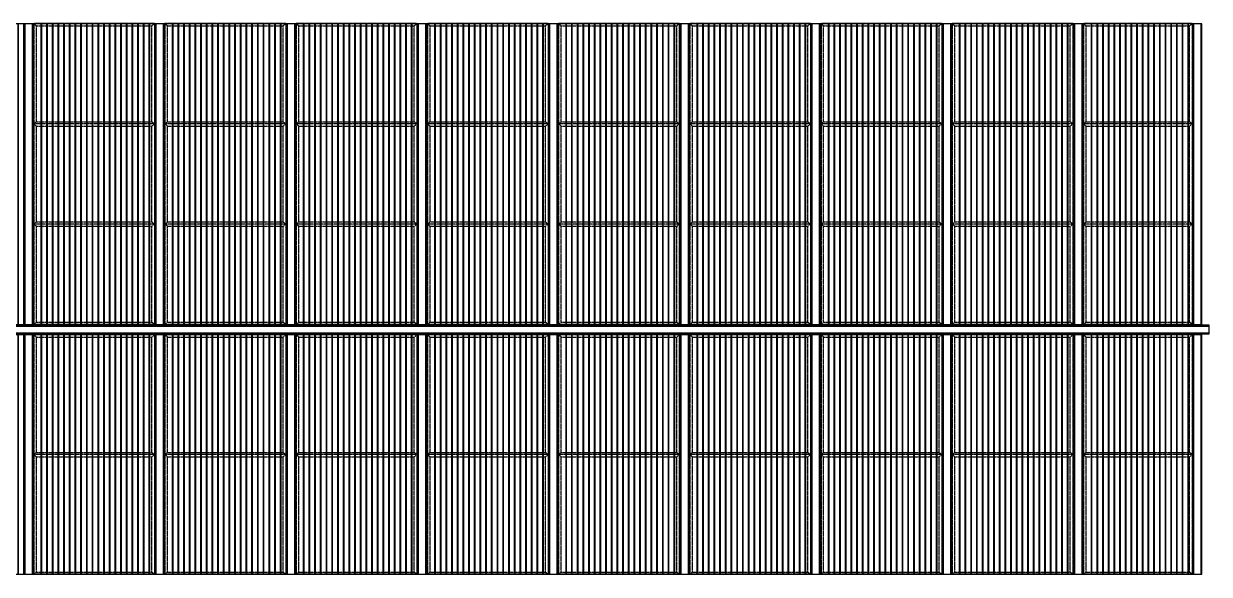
# Model space of a CAD drawing. Header units: millimetres. Extents: x 2519235 to 7246330, y 25937 to 201821.
# Drawn here: x 3139131 to 3152685, y 29686 to 35986 of the extents above; entities that cross this region are included whole.
import ezdxf

# ---------------------------------------------------------------- set-up
doc = ezdxf.new("R2010")
doc.units = ezdxf.units.MM
doc.set_wipeout_variables(frame=1)
doc.linetypes.add('TA_HL_001.00000', pattern=[6.5, 3.55, -2.95])
for name, color, linetype in [('010 - ASPG_EXTR_MAIN_COLOR_2', 7, 'Continuous'), ('010 - ASPG_EXTR_WIPEOUT_', 7, 'Continuous'), ('010 - ASPG_FRAMING_MAIN_COLOR_1', 7, 'Continuous'), ('010 - ASPG_FRAMING_MAIN_COLOR_2', 7, 'Continuous'), ('010 - ASPG_FRAMING_SUB_COLOR_2', 7, 'Continuous'), ('010 - ASPG_FRAMING_SUB_COLOR_3', 7, 'Continuous'), ('010 - ASPG_FRAMING_WIPEOUT_', 7, 'Continuous')]:
    doc.layers.add(name, color=color, linetype=linetype)

# ---------------------------------------------------------------- blocks, each defined once
blk = doc.blocks.new('*U1309')
at = {"color": 7}
blk.add_wipeout([(0, -40), (27009, -40), (27009, 40), (0, 40)], dxfattribs=at).dxf.layer = '010 - ASPG_FRAMING_WIPEOUT_'
at = {"layer": '010 - ASPG_FRAMING_MAIN_COLOR_2', "color": 7}
blk.add_lwpolyline([(0, -40), (27009, -40), (27009, 40), (0, 40)], close=True, dxfattribs=at)
at = {"color": 7}
for points in [[(0, 40), (27084, 40), (27084, 50), (0, 50)], [(0, -50), (27084, -50), (27084, -40), (0, -40)]]:
    blk.add_wipeout(points, dxfattribs=at).dxf.layer = '010 - ASPG_FRAMING_WIPEOUT_'
at = {"layer": '010 - ASPG_FRAMING_MAIN_COLOR_1', "color": 7}
for points in [[(0, 40), (27084, 40), (27084, 50), (0, 50)], [(0, -50), (27084, -50), (27084, -40), (0, -40)]]:
    blk.add_lwpolyline(points, close=True, dxfattribs=at)
blk = doc.blocks.new('*U2017')
at = {"color": 7}
blk.add_wipeout([(50, 0), (1450, 0), (1450, 2740), (50, 2740)], dxfattribs=at).dxf.layer = '010 - ASPG_EXTR_WIPEOUT_'
at = {"layer": '010 - ASPG_EXTR_MAIN_COLOR_2', "color": 7}
for points in [[(141, 0), (152, 0), (152, 2740), (141, 2740)], [(206, 0), (217, 0), (217, 2740), (206, 2740)], [(271, 0), (282, 0), (282, 2740), (271, 2740)], [(336, 0), (347, 0), (347, 2740), (336, 2740)], [(401, 0), (412, 0), (412, 2740), (401, 2740)], [(466, 0), (477, 0), (477, 2740), (466, 2740)], [(531, 0), (542, 0), (542, 2740), (531, 2740)], [(596, 0), (607, 0), (607, 2740), (596, 2740)], [(661, 0), (672, 0), (672, 2740), (661, 2740)], [(726, 0), (737, 0), (737, 2740), (726, 2740)], [(791, 0), (802, 0), (802, 2740), (791, 2740)], [(856, 0), (867, 0), (867, 2740), (856, 2740)], [(921, 0), (932, 0), (932, 2740), (921, 2740)], [(986, 0), (997, 0), (997, 2740), (986, 2740)], [(1051, 0), (1062, 0), (1062, 2740), (1051, 2740)], [(1116, 0), (1127, 0), (1127, 2740), (1116, 2740)], [(1181, 0), (1192, 0), (1192, 2740), (1181, 2740)], [(1246, 0), (1257, 0), (1257, 2740), (1246, 2740)], [(1311, 0), (1322, 0), (1322, 2740), (1311, 2740)]]:
    blk.add_lwpolyline(points, close=True, dxfattribs=at)
at = {"layer": '010 - ASPG_FRAMING_SUB_COLOR_2', "color": 7}
blk.add_lwpolyline([(50, 0), (1450, 0), (1450, 2740), (50, 2740)], close=True, dxfattribs=at)
at = {"color": 7}
for points in [[(-50, 0), (50, 0), (50, 2740), (-50, 2740)], [(1450, 0), (1550, 0), (1550, 2740), (1450, 2740)]]:
    blk.add_wipeout(points, dxfattribs=at).dxf.layer = '010 - ASPG_EXTR_WIPEOUT_'
at = {"layer": '010 - ASPG_EXTR_MAIN_COLOR_2', "color": 7}
for points in [[(1376, 0), (1387, 0), (1387, 2740), (1376, 2740)], [(1441, 0), (1452, 0), (1452, 2740), (1441, 2740)]]:
    blk.add_lwpolyline(points, close=True, dxfattribs=at)
at = {"layer": '010 - ASPG_FRAMING_MAIN_COLOR_1', "color": 7}
for points in [[(-50, 0), (-40, 0), (-40, 2740), (-50, 2740)], [(40, 0), (50, 0), (50, 2740), (40, 2740)], [(1450, 0), (1460, 0), (1460, 2740), (1450, 2740)], [(1540, 0), (1550, 0), (1550, 2740), (1540, 2740)]]:
    blk.add_lwpolyline(points, close=True, dxfattribs=at)
at = {"layer": '010 - ASPG_FRAMING_SUB_COLOR_2', "color": 7}
for points in [[(-50, 0), (50, 0), (50, 2740), (-50, 2740)], [(1450, 0), (1550, 0), (1550, 2740), (1450, 2740)]]:
    blk.add_lwpolyline(points, close=True, dxfattribs=at)
blk = doc.blocks.new('*U2016')
at = {"color": 7}
blk.add_wipeout([(50, 0), (1314, 0), (1314, 2740), (50, 2740)], dxfattribs=at).dxf.layer = '010 - ASPG_EXTR_WIPEOUT_'
at = {"layer": '010 - ASPG_EXTR_MAIN_COLOR_2', "color": 7}
for points in [[(148, 0), (158, 0), (158, 2740), (148, 2740)], [(213, 0), (223, 0), (223, 2740), (213, 2740)], [(278, 0), (288, 0), (288, 2740), (278, 2740)], [(343, 0), (353, 0), (353, 2740), (343, 2740)], [(408, 0), (418, 0), (418, 2740), (408, 2740)], [(473, 0), (483, 0), (483, 2740), (473, 2740)], [(538, 0), (548, 0), (548, 2740), (538, 2740)], [(603, 0), (613, 0), (613, 2740), (603, 2740)], [(668, 0), (678, 0), (678, 2740), (668, 2740)], [(733, 0), (743, 0), (743, 2740), (733, 2740)], [(798, 0), (808, 0), (808, 2740), (798, 2740)], [(863, 0), (873, 0), (873, 2740), (863, 2740)], [(928, 0), (938, 0), (938, 2740), (928, 2740)], [(993, 0), (1003, 0), (1003, 2740), (993, 2740)], [(1058, 0), (1068, 0), (1068, 2740), (1058, 2740)], [(1123, 0), (1133, 0), (1133, 2740), (1123, 2740)], [(1188, 0), (1198, 0), (1198, 2740), (1188, 2740)]]:
    blk.add_lwpolyline(points, close=True, dxfattribs=at)
at = {"layer": '010 - ASPG_FRAMING_SUB_COLOR_2', "color": 7}
blk.add_lwpolyline([(50, 0), (1314, 0), (1314, 2740), (50, 2740)], close=True, dxfattribs=at)
at = {"color": 7}
for points in [[(-50, 0), (50, 0), (50, 2740), (-50, 2740)], [(1314, 0), (1414, 0), (1414, 2740), (1314, 2740)]]:
    blk.add_wipeout(points, dxfattribs=at).dxf.layer = '010 - ASPG_EXTR_WIPEOUT_'
at = {"layer": '010 - ASPG_EXTR_MAIN_COLOR_2', "color": 7}
blk.add_lwpolyline([(1253, 0), (1263, 0), (1263, 2740), (1253, 2740)], close=True, dxfattribs=at)
at = {"layer": '010 - ASPG_FRAMING_MAIN_COLOR_1', "color": 7}
for points in [[(-50, 0), (-40, 0), (-40, 2740), (-50, 2740)], [(40, 0), (50, 0), (50, 2740), (40, 2740)], [(1314, 0), (1324, 0), (1324, 2740), (1314, 2740)], [(1404, 0), (1414, 0), (1414, 2740), (1404, 2740)]]:
    blk.add_lwpolyline(points, close=True, dxfattribs=at)
at = {"layer": '010 - ASPG_FRAMING_SUB_COLOR_2', "color": 7}
for points in [[(-50, 0), (50, 0), (50, 2740), (-50, 2740)], [(1314, 0), (1414, 0), (1414, 2740), (1314, 2740)]]:
    blk.add_lwpolyline(points, close=True, dxfattribs=at)
blk = doc.blocks.new('*U1295')
at = {"color": 7}
blk.add_wipeout([(50, 0), (1314, 0), (1314, 3440), (50, 3440)], dxfattribs=at).dxf.layer = '010 - ASPG_EXTR_WIPEOUT_'
at = {"layer": '010 - ASPG_EXTR_MAIN_COLOR_2', "color": 7}
for points in [[(148, 0), (158, 0), (158, 3440), (148, 3440)], [(213, 0), (223, 0), (223, 3440), (213, 3440)], [(278, 0), (288, 0), (288, 3440), (278, 3440)], [(343, 0), (353, 0), (353, 3440), (343, 3440)], [(408, 0), (418, 0), (418, 3440), (408, 3440)], [(473, 0), (483, 0), (483, 3440), (473, 3440)], [(538, 0), (548, 0), (548, 3440), (538, 3440)], [(603, 0), (613, 0), (613, 3440), (603, 3440)], [(668, 0), (678, 0), (678, 3440), (668, 3440)], [(733, 0), (743, 0), (743, 3440), (733, 3440)], [(798, 0), (808, 0), (808, 3440), (798, 3440)], [(863, 0), (873, 0), (873, 3440), (863, 3440)], [(928, 0), (938, 0), (938, 3440), (928, 3440)], [(993, 0), (1003, 0), (1003, 3440), (993, 3440)], [(1058, 0), (1068, 0), (1068, 3440), (1058, 3440)], [(1123, 0), (1133, 0), (1133, 3440), (1123, 3440)], [(1188, 0), (1198, 0), (1198, 3440), (1188, 3440)]]:
    blk.add_lwpolyline(points, close=True, dxfattribs=at)
at = {"layer": '010 - ASPG_FRAMING_SUB_COLOR_2', "color": 7}
blk.add_lwpolyline([(50, 0), (1314, 0), (1314, 3440), (50, 3440)], close=True, dxfattribs=at)
at = {"color": 7}
for points in [[(-50, 0), (50, 0), (50, 3440), (-50, 3440)], [(1314, 0), (1414, 0), (1414, 3440), (1314, 3440)]]:
    blk.add_wipeout(points, dxfattribs=at).dxf.layer = '010 - ASPG_EXTR_WIPEOUT_'
at = {"layer": '010 - ASPG_EXTR_MAIN_COLOR_2', "color": 7}
blk.add_lwpolyline([(1253, 0), (1263, 0), (1263, 3440), (1253, 3440)], close=True, dxfattribs=at)
at = {"layer": '010 - ASPG_FRAMING_MAIN_COLOR_1', "color": 7}
for points in [[(-50, 0), (-40, 0), (-40, 3440), (-50, 3440)], [(40, 0), (50, 0), (50, 3440), (40, 3440)], [(1314, 0), (1324, 0), (1324, 3440), (1314, 3440)], [(1404, 0), (1414, 0), (1414, 3440), (1404, 3440)]]:
    blk.add_lwpolyline(points, close=True, dxfattribs=at)
at = {"layer": '010 - ASPG_FRAMING_SUB_COLOR_2', "color": 7}
for points in [[(-50, 0), (50, 0), (50, 3440), (-50, 3440)], [(1314, 0), (1414, 0), (1414, 3440), (1314, 3440)]]:
    blk.add_lwpolyline(points, close=True, dxfattribs=at)
blk = doc.blocks.new('*U1296')
at = {"color": 7}
blk.add_wipeout([(50, 0), (1450, 0), (1450, 3440), (50, 3440)], dxfattribs=at).dxf.layer = '010 - ASPG_EXTR_WIPEOUT_'
at = {"layer": '010 - ASPG_EXTR_MAIN_COLOR_2', "color": 7}
for points in [[(141, 0), (152, 0), (152, 3440), (141, 3440)], [(206, 0), (217, 0), (217, 3440), (206, 3440)], [(271, 0), (282, 0), (282, 3440), (271, 3440)], [(336, 0), (347, 0), (347, 3440), (336, 3440)], [(401, 0), (412, 0), (412, 3440), (401, 3440)], [(466, 0), (477, 0), (477, 3440), (466, 3440)], [(531, 0), (542, 0), (542, 3440), (531, 3440)], [(596, 0), (607, 0), (607, 3440), (596, 3440)], [(661, 0), (672, 0), (672, 3440), (661, 3440)], [(726, 0), (737, 0), (737, 3440), (726, 3440)], [(791, 0), (802, 0), (802, 3440), (791, 3440)], [(856, 0), (867, 0), (867, 3440), (856, 3440)], [(921, 0), (932, 0), (932, 3440), (921, 3440)], [(986, 0), (997, 0), (997, 3440), (986, 3440)], [(1051, 0), (1062, 0), (1062, 3440), (1051, 3440)], [(1116, 0), (1127, 0), (1127, 3440), (1116, 3440)], [(1181, 0), (1192, 0), (1192, 3440), (1181, 3440)], [(1246, 0), (1257, 0), (1257, 3440), (1246, 3440)], [(1311, 0), (1322, 0), (1322, 3440), (1311, 3440)]]:
    blk.add_lwpolyline(points, close=True, dxfattribs=at)
at = {"layer": '010 - ASPG_FRAMING_SUB_COLOR_2', "color": 7}
blk.add_lwpolyline([(50, 0), (1450, 0), (1450, 3440), (50, 3440)], close=True, dxfattribs=at)
at = {"color": 7}
for points in [[(-50, 0), (50, 0), (50, 3440), (-50, 3440)], [(1450, 0), (1550, 0), (1550, 3440), (1450, 3440)]]:
    blk.add_wipeout(points, dxfattribs=at).dxf.layer = '010 - ASPG_EXTR_WIPEOUT_'
at = {"layer": '010 - ASPG_EXTR_MAIN_COLOR_2', "color": 7}
for points in [[(1376, 0), (1387, 0), (1387, 3440), (1376, 3440)], [(1441, 0), (1452, 0), (1452, 3440), (1441, 3440)]]:
    blk.add_lwpolyline(points, close=True, dxfattribs=at)
at = {"layer": '010 - ASPG_FRAMING_MAIN_COLOR_1', "color": 7}
for points in [[(-50, 0), (-40, 0), (-40, 3440), (-50, 3440)], [(40, 0), (50, 0), (50, 3440), (40, 3440)], [(1450, 0), (1460, 0), (1460, 3440), (1450, 3440)], [(1540, 0), (1550, 0), (1550, 3440), (1540, 3440)]]:
    blk.add_lwpolyline(points, close=True, dxfattribs=at)
at = {"layer": '010 - ASPG_FRAMING_SUB_COLOR_2', "color": 7}
for points in [[(-50, 0), (50, 0), (50, 3440), (-50, 3440)], [(1450, 0), (1550, 0), (1550, 3440), (1450, 3440)]]:
    blk.add_lwpolyline(points, close=True, dxfattribs=at)
blk = doc.blocks.new('*U1297')
at = {"color": 7}
blk.add_wipeout([(50, 0), (1450, 0), (1450, 3440), (50, 3440)], dxfattribs=at).dxf.layer = '010 - ASPG_EXTR_WIPEOUT_'
at = {"layer": '010 - ASPG_EXTR_MAIN_COLOR_2', "color": 7}
for points in [[(141, 0), (152, 0), (152, 3440), (141, 3440)], [(206, 0), (217, 0), (217, 3440), (206, 3440)], [(271, 0), (282, 0), (282, 3440), (271, 3440)], [(336, 0), (347, 0), (347, 3440), (336, 3440)], [(401, 0), (412, 0), (412, 3440), (401, 3440)], [(466, 0), (477, 0), (477, 3440), (466, 3440)], [(531, 0), (542, 0), (542, 3440), (531, 3440)], [(596, 0), (607, 0), (607, 3440), (596, 3440)], [(661, 0), (672, 0), (672, 3440), (661, 3440)], [(726, 0), (737, 0), (737, 3440), (726, 3440)], [(791, 0), (802, 0), (802, 3440), (791, 3440)], [(856, 0), (867, 0), (867, 3440), (856, 3440)], [(921, 0), (932, 0), (932, 3440), (921, 3440)], [(986, 0), (997, 0), (997, 3440), (986, 3440)], [(1051, 0), (1062, 0), (1062, 3440), (1051, 3440)], [(1116, 0), (1127, 0), (1127, 3440), (1116, 3440)], [(1181, 0), (1192, 0), (1192, 3440), (1181, 3440)], [(1246, 0), (1257, 0), (1257, 3440), (1246, 3440)], [(1311, 0), (1322, 0), (1322, 3440), (1311, 3440)]]:
    blk.add_lwpolyline(points, close=True, dxfattribs=at)
at = {"layer": '010 - ASPG_FRAMING_SUB_COLOR_2', "color": 7}
blk.add_lwpolyline([(50, 0), (1450, 0), (1450, 3440), (50, 3440)], close=True, dxfattribs=at)
at = {"color": 7}
for points in [[(-50, 0), (50, 0), (50, 3440), (-50, 3440)], [(1450, 0), (1550, 0), (1550, 3440), (1450, 3440)]]:
    blk.add_wipeout(points, dxfattribs=at).dxf.layer = '010 - ASPG_EXTR_WIPEOUT_'
at = {"layer": '010 - ASPG_EXTR_MAIN_COLOR_2', "color": 7}
for points in [[(1376, 0), (1387, 0), (1387, 3440), (1376, 3440)], [(1441, 0), (1452, 0), (1452, 3440), (1441, 3440)]]:
    blk.add_lwpolyline(points, close=True, dxfattribs=at)
at = {"layer": '010 - ASPG_FRAMING_MAIN_COLOR_1', "color": 7}
for points in [[(-50, 0), (-40, 0), (-40, 3440), (-50, 3440)], [(40, 0), (50, 0), (50, 3440), (40, 3440)], [(1450, 0), (1460, 0), (1460, 3440), (1450, 3440)], [(1540, 0), (1550, 0), (1550, 3440), (1540, 3440)]]:
    blk.add_lwpolyline(points, close=True, dxfattribs=at)
at = {"layer": '010 - ASPG_FRAMING_SUB_COLOR_2', "color": 7}
for points in [[(-50, 0), (50, 0), (50, 3440), (-50, 3440)], [(1450, 0), (1550, 0), (1550, 3440), (1450, 3440)]]:
    blk.add_lwpolyline(points, close=True, dxfattribs=at)
blk = doc.blocks.new('*U1269')
at = {"color": 7}
blk.add_wipeout([(50, 0), (1450, 0), (1450, 3440), (50, 3440)], dxfattribs=at).dxf.layer = '010 - ASPG_EXTR_WIPEOUT_'
at = {"layer": '010 - ASPG_EXTR_MAIN_COLOR_2', "color": 7}
for points in [[(141, 0), (152, 0), (152, 3440), (141, 3440)], [(206, 0), (217, 0), (217, 3440), (206, 3440)], [(271, 0), (282, 0), (282, 3440), (271, 3440)], [(336, 0), (347, 0), (347, 3440), (336, 3440)], [(401, 0), (412, 0), (412, 3440), (401, 3440)], [(466, 0), (477, 0), (477, 3440), (466, 3440)], [(531, 0), (542, 0), (542, 3440), (531, 3440)], [(596, 0), (607, 0), (607, 3440), (596, 3440)], [(661, 0), (672, 0), (672, 3440), (661, 3440)], [(726, 0), (737, 0), (737, 3440), (726, 3440)], [(791, 0), (802, 0), (802, 3440), (791, 3440)], [(856, 0), (867, 0), (867, 3440), (856, 3440)], [(921, 0), (932, 0), (932, 3440), (921, 3440)], [(986, 0), (997, 0), (997, 3440), (986, 3440)], [(1051, 0), (1062, 0), (1062, 3440), (1051, 3440)], [(1116, 0), (1127, 0), (1127, 3440), (1116, 3440)], [(1181, 0), (1192, 0), (1192, 3440), (1181, 3440)], [(1246, 0), (1257, 0), (1257, 3440), (1246, 3440)], [(1311, 0), (1322, 0), (1322, 3440), (1311, 3440)]]:
    blk.add_lwpolyline(points, close=True, dxfattribs=at)
at = {"layer": '010 - ASPG_FRAMING_SUB_COLOR_2', "color": 7}
blk.add_lwpolyline([(50, 0), (1450, 0), (1450, 3440), (50, 3440)], close=True, dxfattribs=at)
at = {"color": 7}
for points in [[(-50, 0), (50, 0), (50, 3440), (-50, 3440)], [(1450, 0), (1550, 0), (1550, 3440), (1450, 3440)]]:
    blk.add_wipeout(points, dxfattribs=at).dxf.layer = '010 - ASPG_EXTR_WIPEOUT_'
at = {"layer": '010 - ASPG_EXTR_MAIN_COLOR_2', "color": 7}
for points in [[(1376, 0), (1387, 0), (1387, 3440), (1376, 3440)], [(1441, 0), (1452, 0), (1452, 3440), (1441, 3440)]]:
    blk.add_lwpolyline(points, close=True, dxfattribs=at)
at = {"layer": '010 - ASPG_FRAMING_MAIN_COLOR_1', "color": 7}
for points in [[(-50, 0), (-40, 0), (-40, 3440), (-50, 3440)], [(40, 0), (50, 0), (50, 3440), (40, 3440)], [(1450, 0), (1460, 0), (1460, 3440), (1450, 3440)], [(1540, 0), (1550, 0), (1550, 3440), (1540, 3440)]]:
    blk.add_lwpolyline(points, close=True, dxfattribs=at)
at = {"layer": '010 - ASPG_FRAMING_SUB_COLOR_2', "color": 7}
for points in [[(-50, 0), (50, 0), (50, 3440), (-50, 3440)], [(1450, 0), (1550, 0), (1550, 3440), (1450, 3440)]]:
    blk.add_lwpolyline(points, close=True, dxfattribs=at)
blk = doc.blocks.new('*U1270')
at = {"color": 7}
blk.add_wipeout([(50, 0), (1450, 0), (1450, 3440), (50, 3440)], dxfattribs=at).dxf.layer = '010 - ASPG_EXTR_WIPEOUT_'
at = {"layer": '010 - ASPG_EXTR_MAIN_COLOR_2', "color": 7}
for points in [[(141, 0), (152, 0), (152, 3440), (141, 3440)], [(206, 0), (217, 0), (217, 3440), (206, 3440)], [(271, 0), (282, 0), (282, 3440), (271, 3440)], [(336, 0), (347, 0), (347, 3440), (336, 3440)], [(401, 0), (412, 0), (412, 3440), (401, 3440)], [(466, 0), (477, 0), (477, 3440), (466, 3440)], [(531, 0), (542, 0), (542, 3440), (531, 3440)], [(596, 0), (607, 0), (607, 3440), (596, 3440)], [(661, 0), (672, 0), (672, 3440), (661, 3440)], [(726, 0), (737, 0), (737, 3440), (726, 3440)], [(791, 0), (802, 0), (802, 3440), (791, 3440)], [(856, 0), (867, 0), (867, 3440), (856, 3440)], [(921, 0), (932, 0), (932, 3440), (921, 3440)], [(986, 0), (997, 0), (997, 3440), (986, 3440)], [(1051, 0), (1062, 0), (1062, 3440), (1051, 3440)], [(1116, 0), (1127, 0), (1127, 3440), (1116, 3440)], [(1181, 0), (1192, 0), (1192, 3440), (1181, 3440)], [(1246, 0), (1257, 0), (1257, 3440), (1246, 3440)], [(1311, 0), (1322, 0), (1322, 3440), (1311, 3440)]]:
    blk.add_lwpolyline(points, close=True, dxfattribs=at)
at = {"layer": '010 - ASPG_FRAMING_SUB_COLOR_2', "color": 7}
blk.add_lwpolyline([(50, 0), (1450, 0), (1450, 3440), (50, 3440)], close=True, dxfattribs=at)
at = {"color": 7}
for points in [[(-50, 0), (50, 0), (50, 3440), (-50, 3440)], [(1450, 0), (1550, 0), (1550, 3440), (1450, 3440)]]:
    blk.add_wipeout(points, dxfattribs=at).dxf.layer = '010 - ASPG_EXTR_WIPEOUT_'
at = {"layer": '010 - ASPG_EXTR_MAIN_COLOR_2', "color": 7}
for points in [[(1376, 0), (1387, 0), (1387, 3440), (1376, 3440)], [(1441, 0), (1452, 0), (1452, 3440), (1441, 3440)]]:
    blk.add_lwpolyline(points, close=True, dxfattribs=at)
at = {"layer": '010 - ASPG_FRAMING_MAIN_COLOR_1', "color": 7}
for points in [[(-50, 0), (-40, 0), (-40, 3440), (-50, 3440)], [(40, 0), (50, 0), (50, 3440), (40, 3440)], [(1450, 0), (1460, 0), (1460, 3440), (1450, 3440)], [(1540, 0), (1550, 0), (1550, 3440), (1540, 3440)]]:
    blk.add_lwpolyline(points, close=True, dxfattribs=at)
at = {"layer": '010 - ASPG_FRAMING_SUB_COLOR_2', "color": 7}
for points in [[(-50, 0), (50, 0), (50, 3440), (-50, 3440)], [(1450, 0), (1550, 0), (1550, 3440), (1450, 3440)]]:
    blk.add_lwpolyline(points, close=True, dxfattribs=at)
blk = doc.blocks.new('*U1271')
at = {"color": 7}
blk.add_wipeout([(50, 0), (1450, 0), (1450, 3440), (50, 3440)], dxfattribs=at).dxf.layer = '010 - ASPG_EXTR_WIPEOUT_'
at = {"layer": '010 - ASPG_EXTR_MAIN_COLOR_2', "color": 7}
for points in [[(141, 0), (152, 0), (152, 3440), (141, 3440)], [(206, 0), (217, 0), (217, 3440), (206, 3440)], [(271, 0), (282, 0), (282, 3440), (271, 3440)], [(336, 0), (347, 0), (347, 3440), (336, 3440)], [(401, 0), (412, 0), (412, 3440), (401, 3440)], [(466, 0), (477, 0), (477, 3440), (466, 3440)], [(531, 0), (542, 0), (542, 3440), (531, 3440)], [(596, 0), (607, 0), (607, 3440), (596, 3440)], [(661, 0), (672, 0), (672, 3440), (661, 3440)], [(726, 0), (737, 0), (737, 3440), (726, 3440)], [(791, 0), (802, 0), (802, 3440), (791, 3440)], [(856, 0), (867, 0), (867, 3440), (856, 3440)], [(921, 0), (932, 0), (932, 3440), (921, 3440)], [(986, 0), (997, 0), (997, 3440), (986, 3440)], [(1051, 0), (1062, 0), (1062, 3440), (1051, 3440)], [(1116, 0), (1127, 0), (1127, 3440), (1116, 3440)], [(1181, 0), (1192, 0), (1192, 3440), (1181, 3440)], [(1246, 0), (1257, 0), (1257, 3440), (1246, 3440)], [(1311, 0), (1322, 0), (1322, 3440), (1311, 3440)]]:
    blk.add_lwpolyline(points, close=True, dxfattribs=at)
at = {"layer": '010 - ASPG_FRAMING_SUB_COLOR_2', "color": 7}
blk.add_lwpolyline([(50, 0), (1450, 0), (1450, 3440), (50, 3440)], close=True, dxfattribs=at)
at = {"color": 7}
for points in [[(-50, 0), (50, 0), (50, 3440), (-50, 3440)], [(1450, 0), (1550, 0), (1550, 3440), (1450, 3440)]]:
    blk.add_wipeout(points, dxfattribs=at).dxf.layer = '010 - ASPG_EXTR_WIPEOUT_'
at = {"layer": '010 - ASPG_EXTR_MAIN_COLOR_2', "color": 7}
for points in [[(1376, 0), (1387, 0), (1387, 3440), (1376, 3440)], [(1441, 0), (1452, 0), (1452, 3440), (1441, 3440)]]:
    blk.add_lwpolyline(points, close=True, dxfattribs=at)
at = {"layer": '010 - ASPG_FRAMING_MAIN_COLOR_1', "color": 7}
for points in [[(-50, 0), (-40, 0), (-40, 3440), (-50, 3440)], [(40, 0), (50, 0), (50, 3440), (40, 3440)], [(1450, 0), (1460, 0), (1460, 3440), (1450, 3440)], [(1540, 0), (1550, 0), (1550, 3440), (1540, 3440)]]:
    blk.add_lwpolyline(points, close=True, dxfattribs=at)
at = {"layer": '010 - ASPG_FRAMING_SUB_COLOR_2', "color": 7}
for points in [[(-50, 0), (50, 0), (50, 3440), (-50, 3440)], [(1450, 0), (1550, 0), (1550, 3440), (1450, 3440)]]:
    blk.add_lwpolyline(points, close=True, dxfattribs=at)
blk = doc.blocks.new('*U1272')
at = {"color": 7}
blk.add_wipeout([(50, 0), (1450, 0), (1450, 3440), (50, 3440)], dxfattribs=at).dxf.layer = '010 - ASPG_EXTR_WIPEOUT_'
at = {"layer": '010 - ASPG_EXTR_MAIN_COLOR_2', "color": 7}
for points in [[(141, 0), (152, 0), (152, 3440), (141, 3440)], [(206, 0), (217, 0), (217, 3440), (206, 3440)], [(271, 0), (282, 0), (282, 3440), (271, 3440)], [(336, 0), (347, 0), (347, 3440), (336, 3440)], [(401, 0), (412, 0), (412, 3440), (401, 3440)], [(466, 0), (477, 0), (477, 3440), (466, 3440)], [(531, 0), (542, 0), (542, 3440), (531, 3440)], [(596, 0), (607, 0), (607, 3440), (596, 3440)], [(661, 0), (672, 0), (672, 3440), (661, 3440)], [(726, 0), (737, 0), (737, 3440), (726, 3440)], [(791, 0), (802, 0), (802, 3440), (791, 3440)], [(856, 0), (867, 0), (867, 3440), (856, 3440)], [(921, 0), (932, 0), (932, 3440), (921, 3440)], [(986, 0), (997, 0), (997, 3440), (986, 3440)], [(1051, 0), (1062, 0), (1062, 3440), (1051, 3440)], [(1116, 0), (1127, 0), (1127, 3440), (1116, 3440)], [(1181, 0), (1192, 0), (1192, 3440), (1181, 3440)], [(1246, 0), (1257, 0), (1257, 3440), (1246, 3440)], [(1311, 0), (1322, 0), (1322, 3440), (1311, 3440)]]:
    blk.add_lwpolyline(points, close=True, dxfattribs=at)
at = {"layer": '010 - ASPG_FRAMING_SUB_COLOR_2', "color": 7}
blk.add_lwpolyline([(50, 0), (1450, 0), (1450, 3440), (50, 3440)], close=True, dxfattribs=at)
at = {"color": 7}
for points in [[(-50, 0), (50, 0), (50, 3440), (-50, 3440)], [(1450, 0), (1550, 0), (1550, 3440), (1450, 3440)]]:
    blk.add_wipeout(points, dxfattribs=at).dxf.layer = '010 - ASPG_EXTR_WIPEOUT_'
at = {"layer": '010 - ASPG_EXTR_MAIN_COLOR_2', "color": 7}
for points in [[(1376, 0), (1387, 0), (1387, 3440), (1376, 3440)], [(1441, 0), (1452, 0), (1452, 3440), (1441, 3440)]]:
    blk.add_lwpolyline(points, close=True, dxfattribs=at)
at = {"layer": '010 - ASPG_FRAMING_MAIN_COLOR_1', "color": 7}
for points in [[(-50, 0), (-40, 0), (-40, 3440), (-50, 3440)], [(40, 0), (50, 0), (50, 3440), (40, 3440)], [(1450, 0), (1460, 0), (1460, 3440), (1450, 3440)], [(1540, 0), (1550, 0), (1550, 3440), (1540, 3440)]]:
    blk.add_lwpolyline(points, close=True, dxfattribs=at)
at = {"layer": '010 - ASPG_FRAMING_SUB_COLOR_2', "color": 7}
for points in [[(-50, 0), (50, 0), (50, 3440), (-50, 3440)], [(1450, 0), (1550, 0), (1550, 3440), (1450, 3440)]]:
    blk.add_lwpolyline(points, close=True, dxfattribs=at)
blk = doc.blocks.new('*U1273')
at = {"color": 7}
blk.add_wipeout([(50, 0), (1450, 0), (1450, 3440), (50, 3440)], dxfattribs=at).dxf.layer = '010 - ASPG_EXTR_WIPEOUT_'
at = {"layer": '010 - ASPG_EXTR_MAIN_COLOR_2', "color": 7}
for points in [[(141, 0), (152, 0), (152, 3440), (141, 3440)], [(206, 0), (217, 0), (217, 3440), (206, 3440)], [(271, 0), (282, 0), (282, 3440), (271, 3440)], [(336, 0), (347, 0), (347, 3440), (336, 3440)], [(401, 0), (412, 0), (412, 3440), (401, 3440)], [(466, 0), (477, 0), (477, 3440), (466, 3440)], [(531, 0), (542, 0), (542, 3440), (531, 3440)], [(596, 0), (607, 0), (607, 3440), (596, 3440)], [(661, 0), (672, 0), (672, 3440), (661, 3440)], [(726, 0), (737, 0), (737, 3440), (726, 3440)], [(791, 0), (802, 0), (802, 3440), (791, 3440)], [(856, 0), (867, 0), (867, 3440), (856, 3440)], [(921, 0), (932, 0), (932, 3440), (921, 3440)], [(986, 0), (997, 0), (997, 3440), (986, 3440)], [(1051, 0), (1062, 0), (1062, 3440), (1051, 3440)], [(1116, 0), (1127, 0), (1127, 3440), (1116, 3440)], [(1181, 0), (1192, 0), (1192, 3440), (1181, 3440)], [(1246, 0), (1257, 0), (1257, 3440), (1246, 3440)], [(1311, 0), (1322, 0), (1322, 3440), (1311, 3440)]]:
    blk.add_lwpolyline(points, close=True, dxfattribs=at)
at = {"layer": '010 - ASPG_FRAMING_SUB_COLOR_2', "color": 7}
blk.add_lwpolyline([(50, 0), (1450, 0), (1450, 3440), (50, 3440)], close=True, dxfattribs=at)
at = {"color": 7}
for points in [[(-50, 0), (50, 0), (50, 3440), (-50, 3440)], [(1450, 0), (1550, 0), (1550, 3440), (1450, 3440)]]:
    blk.add_wipeout(points, dxfattribs=at).dxf.layer = '010 - ASPG_EXTR_WIPEOUT_'
at = {"layer": '010 - ASPG_EXTR_MAIN_COLOR_2', "color": 7}
for points in [[(1376, 0), (1387, 0), (1387, 3440), (1376, 3440)], [(1441, 0), (1452, 0), (1452, 3440), (1441, 3440)]]:
    blk.add_lwpolyline(points, close=True, dxfattribs=at)
at = {"layer": '010 - ASPG_FRAMING_MAIN_COLOR_1', "color": 7}
for points in [[(-50, 0), (-40, 0), (-40, 3440), (-50, 3440)], [(40, 0), (50, 0), (50, 3440), (40, 3440)], [(1450, 0), (1460, 0), (1460, 3440), (1450, 3440)], [(1540, 0), (1550, 0), (1550, 3440), (1540, 3440)]]:
    blk.add_lwpolyline(points, close=True, dxfattribs=at)
at = {"layer": '010 - ASPG_FRAMING_SUB_COLOR_2', "color": 7}
for points in [[(-50, 0), (50, 0), (50, 3440), (-50, 3440)], [(1450, 0), (1550, 0), (1550, 3440), (1450, 3440)]]:
    blk.add_lwpolyline(points, close=True, dxfattribs=at)
blk = doc.blocks.new('*U1274')
at = {"color": 7}
blk.add_wipeout([(50, 0), (1450, 0), (1450, 3440), (50, 3440)], dxfattribs=at).dxf.layer = '010 - ASPG_EXTR_WIPEOUT_'
at = {"layer": '010 - ASPG_EXTR_MAIN_COLOR_2', "color": 7}
for points in [[(141, 0), (152, 0), (152, 3440), (141, 3440)], [(206, 0), (217, 0), (217, 3440), (206, 3440)], [(271, 0), (282, 0), (282, 3440), (271, 3440)], [(336, 0), (347, 0), (347, 3440), (336, 3440)], [(401, 0), (412, 0), (412, 3440), (401, 3440)], [(466, 0), (477, 0), (477, 3440), (466, 3440)], [(531, 0), (542, 0), (542, 3440), (531, 3440)], [(596, 0), (607, 0), (607, 3440), (596, 3440)], [(661, 0), (672, 0), (672, 3440), (661, 3440)], [(726, 0), (737, 0), (737, 3440), (726, 3440)], [(791, 0), (802, 0), (802, 3440), (791, 3440)], [(856, 0), (867, 0), (867, 3440), (856, 3440)], [(921, 0), (932, 0), (932, 3440), (921, 3440)], [(986, 0), (997, 0), (997, 3440), (986, 3440)], [(1051, 0), (1062, 0), (1062, 3440), (1051, 3440)], [(1116, 0), (1127, 0), (1127, 3440), (1116, 3440)], [(1181, 0), (1192, 0), (1192, 3440), (1181, 3440)], [(1246, 0), (1257, 0), (1257, 3440), (1246, 3440)], [(1311, 0), (1322, 0), (1322, 3440), (1311, 3440)]]:
    blk.add_lwpolyline(points, close=True, dxfattribs=at)
at = {"layer": '010 - ASPG_FRAMING_SUB_COLOR_2', "color": 7}
blk.add_lwpolyline([(50, 0), (1450, 0), (1450, 3440), (50, 3440)], close=True, dxfattribs=at)
at = {"color": 7}
for points in [[(-50, 0), (50, 0), (50, 3440), (-50, 3440)], [(1450, 0), (1550, 0), (1550, 3440), (1450, 3440)]]:
    blk.add_wipeout(points, dxfattribs=at).dxf.layer = '010 - ASPG_EXTR_WIPEOUT_'
at = {"layer": '010 - ASPG_EXTR_MAIN_COLOR_2', "color": 7}
for points in [[(1376, 0), (1387, 0), (1387, 3440), (1376, 3440)], [(1441, 0), (1452, 0), (1452, 3440), (1441, 3440)]]:
    blk.add_lwpolyline(points, close=True, dxfattribs=at)
at = {"layer": '010 - ASPG_FRAMING_MAIN_COLOR_1', "color": 7}
for points in [[(-50, 0), (-40, 0), (-40, 3440), (-50, 3440)], [(40, 0), (50, 0), (50, 3440), (40, 3440)], [(1450, 0), (1460, 0), (1460, 3440), (1450, 3440)], [(1540, 0), (1550, 0), (1550, 3440), (1540, 3440)]]:
    blk.add_lwpolyline(points, close=True, dxfattribs=at)
at = {"layer": '010 - ASPG_FRAMING_SUB_COLOR_2', "color": 7}
for points in [[(-50, 0), (50, 0), (50, 3440), (-50, 3440)], [(1450, 0), (1550, 0), (1550, 3440), (1450, 3440)]]:
    blk.add_lwpolyline(points, close=True, dxfattribs=at)
blk = doc.blocks.new('*U1275')
at = {"color": 7}
blk.add_wipeout([(50, 0), (1450, 0), (1450, 3440), (50, 3440)], dxfattribs=at).dxf.layer = '010 - ASPG_EXTR_WIPEOUT_'
at = {"layer": '010 - ASPG_EXTR_MAIN_COLOR_2', "color": 7}
for points in [[(141, 0), (152, 0), (152, 3440), (141, 3440)], [(206, 0), (217, 0), (217, 3440), (206, 3440)], [(271, 0), (282, 0), (282, 3440), (271, 3440)], [(336, 0), (347, 0), (347, 3440), (336, 3440)], [(401, 0), (412, 0), (412, 3440), (401, 3440)], [(466, 0), (477, 0), (477, 3440), (466, 3440)], [(531, 0), (542, 0), (542, 3440), (531, 3440)], [(596, 0), (607, 0), (607, 3440), (596, 3440)], [(661, 0), (672, 0), (672, 3440), (661, 3440)], [(726, 0), (737, 0), (737, 3440), (726, 3440)], [(791, 0), (802, 0), (802, 3440), (791, 3440)], [(856, 0), (867, 0), (867, 3440), (856, 3440)], [(921, 0), (932, 0), (932, 3440), (921, 3440)], [(986, 0), (997, 0), (997, 3440), (986, 3440)], [(1051, 0), (1062, 0), (1062, 3440), (1051, 3440)], [(1116, 0), (1127, 0), (1127, 3440), (1116, 3440)], [(1181, 0), (1192, 0), (1192, 3440), (1181, 3440)], [(1246, 0), (1257, 0), (1257, 3440), (1246, 3440)], [(1311, 0), (1322, 0), (1322, 3440), (1311, 3440)]]:
    blk.add_lwpolyline(points, close=True, dxfattribs=at)
at = {"layer": '010 - ASPG_FRAMING_SUB_COLOR_2', "color": 7}
blk.add_lwpolyline([(50, 0), (1450, 0), (1450, 3440), (50, 3440)], close=True, dxfattribs=at)
at = {"color": 7}
for points in [[(-50, 0), (50, 0), (50, 3440), (-50, 3440)], [(1450, 0), (1550, 0), (1550, 3440), (1450, 3440)]]:
    blk.add_wipeout(points, dxfattribs=at).dxf.layer = '010 - ASPG_EXTR_WIPEOUT_'
at = {"layer": '010 - ASPG_EXTR_MAIN_COLOR_2', "color": 7}
for points in [[(1376, 0), (1387, 0), (1387, 3440), (1376, 3440)], [(1441, 0), (1452, 0), (1452, 3440), (1441, 3440)]]:
    blk.add_lwpolyline(points, close=True, dxfattribs=at)
at = {"layer": '010 - ASPG_FRAMING_MAIN_COLOR_1', "color": 7}
for points in [[(-50, 0), (-40, 0), (-40, 3440), (-50, 3440)], [(40, 0), (50, 0), (50, 3440), (40, 3440)], [(1450, 0), (1460, 0), (1460, 3440), (1450, 3440)], [(1540, 0), (1550, 0), (1550, 3440), (1540, 3440)]]:
    blk.add_lwpolyline(points, close=True, dxfattribs=at)
at = {"layer": '010 - ASPG_FRAMING_SUB_COLOR_2', "color": 7}
for points in [[(-50, 0), (50, 0), (50, 3440), (-50, 3440)], [(1450, 0), (1550, 0), (1550, 3440), (1450, 3440)]]:
    blk.add_lwpolyline(points, close=True, dxfattribs=at)
blk = doc.blocks.new('*U2616')
at = {"layer": '010 - ASPG_FRAMING_SUB_COLOR_3', "color": 7, "linetype": 'ByBlock'}
for points in [[(0, 0), (0, 1244), (25, 1214), (25, 30), (0, 0)], [(1147, 1244), (0, 1244), (25, 1214), (1122, 1214)], [(1147, 0), (1147, 1244), (1122, 1214), (1122, 30), (1147, 0)], [(25, 30), (1122, 30), (1147, 0), (0, 0), (25, 30)]]:
    blk.add_lwpolyline(points, close=True, dxfattribs=at)
blk = doc.blocks.new('*U2617')
at = {"layer": '010 - ASPG_FRAMING_SUB_COLOR_3', "color": 7, "linetype": 'ByBlock'}
for points in [[(0, 0), (0, 1380), (25, 1350), (25, 30), (0, 0)], [(1147, 1380), (0, 1380), (25, 1350), (1122, 1350)], [(1147, 0), (1147, 1380), (1122, 1350), (1122, 30), (1147, 0)], [(25, 30), (1122, 30), (1147, 0), (0, 0), (25, 30)]]:
    blk.add_lwpolyline(points, close=True, dxfattribs=at)
blk = doc.blocks.new('*U2620')
at = {"layer": '010 - ASPG_FRAMING_SUB_COLOR_3', "color": 7, "linetype": 'ByBlock'}
for points in [[(0, 0), (0, 1380), (25, 1350), (25, 30), (0, 0)], [(1370, 1380), (0, 1380), (25, 1350), (1345, 1350)], [(1370, 0), (1370, 1380), (1345, 1350), (1345, 30), (1370, 0)], [(25, 30), (1345, 30), (1370, 0), (0, 0), (25, 30)]]:
    blk.add_lwpolyline(points, close=True, dxfattribs=at)
blk = doc.blocks.new('*U2621')
at = {"layer": '010 - ASPG_FRAMING_SUB_COLOR_3', "color": 7, "linetype": 'ByBlock'}
for points in [[(0, 0), (0, 1244), (25, 1214), (25, 30), (0, 0)], [(1370, 1244), (0, 1244), (25, 1214), (1345, 1214)], [(1370, 0), (1370, 1244), (1345, 1214), (1345, 30), (1370, 0)], [(25, 30), (1345, 30), (1370, 0), (0, 0), (25, 30)]]:
    blk.add_lwpolyline(points, close=True, dxfattribs=at)

msp = doc.modelspace()

# ---------------------------------------------------------------- block references
at = {"color": 7, "rotation": 180}
msp.add_blockref('*U1309', (3152684.512, 32485.549), dxfattribs=at)

# ---------------------------------------------------------------- next in the draw order: block references
at = {"color": 7}
for name, p in [('*U1295', (3151185.512, 32545.549)), ('*U2017', (3137685.512, 29685.549))]:
    msp.add_blockref(name, p, dxfattribs=at)

# ---------------------------------------------------------------- next in the draw order: block references
for name, p in [('*U1296', (3149685.512, 32545.549)), ('*U2017', (3139185.512, 29685.549))]:
    msp.add_blockref(name, p, dxfattribs=at)

# ---------------------------------------------------------------- next in the draw order: block references
for name, p in [('*U1297', (3148185.512, 32545.549)), ('*U2017', (3140685.512, 29685.549))]:
    msp.add_blockref(name, p, dxfattribs=at)
at = {"color": 7, "linetype": 'TA_HL_001.00000', "rotation": 90}
for p in [(3152489.512, 34838.882), (3152489.512, 33692.215), (3152489.512, 32545.549)]:
    msp.add_blockref('*U2616', p, dxfattribs=at)

# ---------------------------------------------------------------- next in the draw order: block references
at = {"color": 7}
for name, p in [('*U1269', (3146685.512, 32545.549)), ('*U2017', (3142185.512, 29685.549))]:
    msp.add_blockref(name, p, dxfattribs=at)
at = {"color": 7, "linetype": 'TA_HL_001.00000', "rotation": 90}
for name, p in [('*U2617', (3151125.512, 34838.882)), ('*U2617', (3151125.512, 33692.215)), ('*U2617', (3151125.512, 32545.549)), ('*U2620', (3140625.512, 31055.549)), ('*U2620', (3140625.512, 29685.549))]:
    msp.add_blockref(name, p, dxfattribs=at)

# ---------------------------------------------------------------- next in the draw order: block references
at = {"color": 7}
for name, p in [('*U1270', (3145185.512, 32545.549)), ('*U2017', (3143685.512, 29685.549))]:
    msp.add_blockref(name, p, dxfattribs=at)
at = {"color": 7, "linetype": 'TA_HL_001.00000', "rotation": 90}
for name, p in [('*U2617', (3149625.512, 34838.882)), ('*U2617', (3149625.512, 33692.215)), ('*U2617', (3149625.512, 32545.549)), ('*U2620', (3142125.512, 31055.549)), ('*U2620', (3142125.512, 29685.549))]:
    msp.add_blockref(name, p, dxfattribs=at)

# ---------------------------------------------------------------- next in the draw order: block references
at = {"color": 7}
for name, p in [('*U1271', (3143685.512, 32545.549)), ('*U2017', (3145185.512, 29685.549))]:
    msp.add_blockref(name, p, dxfattribs=at)
at = {"color": 7, "linetype": 'TA_HL_001.00000', "rotation": 90}
for name, p in [('*U2617', (3148125.512, 34838.882)), ('*U2617', (3148125.512, 33692.215)), ('*U2617', (3148125.512, 32545.549)), ('*U2620', (3143625.512, 31055.549)), ('*U2620', (3143625.512, 29685.549))]:
    msp.add_blockref(name, p, dxfattribs=at)

# ---------------------------------------------------------------- next in the draw order: block references
at = {"color": 7}
for name, p in [('*U1272', (3142185.512, 32545.549)), ('*U2017', (3146685.512, 29685.549))]:
    msp.add_blockref(name, p, dxfattribs=at)
at = {"color": 7, "linetype": 'TA_HL_001.00000', "rotation": 90}
for name, p in [('*U2617', (3146625.512, 34838.882)), ('*U2617', (3146625.512, 33692.215)), ('*U2617', (3146625.512, 32545.549)), ('*U2620', (3145125.512, 31055.549)), ('*U2620', (3145125.512, 29685.549))]:
    msp.add_blockref(name, p, dxfattribs=at)

# ---------------------------------------------------------------- next in the draw order: block references
at = {"color": 7}
for name, p in [('*U1273', (3140685.512, 32545.549)), ('*U2017', (3148185.512, 29685.549))]:
    msp.add_blockref(name, p, dxfattribs=at)
at = {"color": 7, "linetype": 'TA_HL_001.00000', "rotation": 90}
for name, p in [('*U2617', (3145125.512, 34838.882)), ('*U2617', (3145125.512, 33692.215)), ('*U2617', (3145125.512, 32545.549)), ('*U2620', (3146625.512, 31055.549)), ('*U2620', (3146625.512, 29685.549))]:
    msp.add_blockref(name, p, dxfattribs=at)

# ---------------------------------------------------------------- next in the draw order: block references
at = {"color": 7}
for name, p in [('*U1274', (3139185.512, 32545.549)), ('*U2017', (3149685.512, 29685.549))]:
    msp.add_blockref(name, p, dxfattribs=at)
at = {"color": 7, "linetype": 'TA_HL_001.00000', "rotation": 90}
for name, p in [('*U2617', (3143625.512, 34838.882)), ('*U2617', (3143625.512, 33692.215)), ('*U2617', (3143625.512, 32545.549)), ('*U2620', (3148125.512, 31055.549)), ('*U2620', (3148125.512, 29685.549))]:
    msp.add_blockref(name, p, dxfattribs=at)

# ---------------------------------------------------------------- next in the draw order: block references
at = {"color": 7}
for name, p in [('*U1275', (3137685.512, 32545.549)), ('*U2016', (3151185.512, 29685.549))]:
    msp.add_blockref(name, p, dxfattribs=at)
at = {"color": 7, "linetype": 'TA_HL_001.00000', "rotation": 90}
for name, p in [('*U2617', (3142125.512, 34838.882)), ('*U2617', (3142125.512, 33692.215)), ('*U2617', (3142125.512, 32545.549)), ('*U2620', (3149625.512, 31055.549)), ('*U2620', (3149625.512, 29685.549))]:
    msp.add_blockref(name, p, dxfattribs=at)

# ---------------------------------------------------------------- next in the draw order: block references
for name, p in [('*U2617', (3140625.512, 34838.882)), ('*U2617', (3140625.512, 33692.215)), ('*U2617', (3140625.512, 32545.549)), ('*U2620', (3151125.512, 31055.549)), ('*U2621', (3152489.512, 31055.549)), ('*U2620', (3151125.512, 29685.549)), ('*U2621', (3152489.512, 29685.549))]:
    msp.add_blockref(name, p, dxfattribs=at)

doc.saveas('drawing.dxf')
